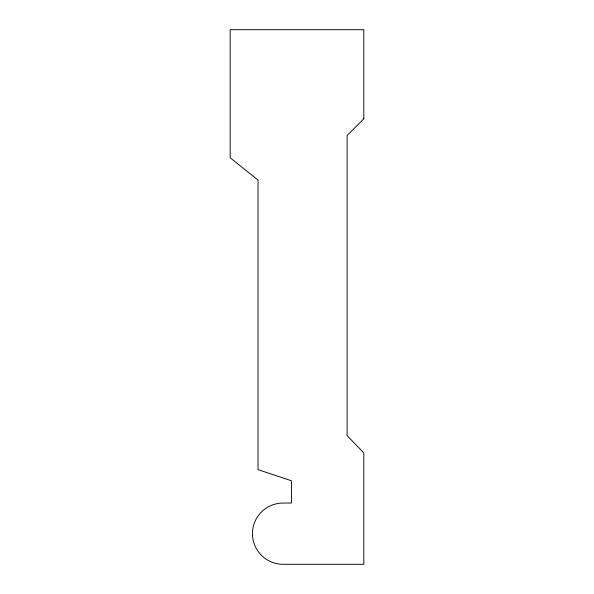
<?xml version="1.0" encoding="UTF-8"?>
<svg xmlns="http://www.w3.org/2000/svg" width="594" height="594" viewBox="0 0 594 594"><rect width="100%" height="100%" fill="white"/><g stroke="black" fill="none" stroke-linecap="round" stroke-linejoin="round"><path stroke-width="0.89" d="M363.825 118.8L347.119 135.506L347.119 435.625L363.825 452.925L363.825 564.3L283.078 564.3A30.628 30.628 0 0 1 252.45 533.672A30.628 30.628 0 0 1 283.078 503.044L291.431 503.044L291.431 480.769L258.019 469.631L258.019 180.056L230.175 157.781L230.175 29.7L363.825 29.7L363.825 118.8"/></g></svg>
